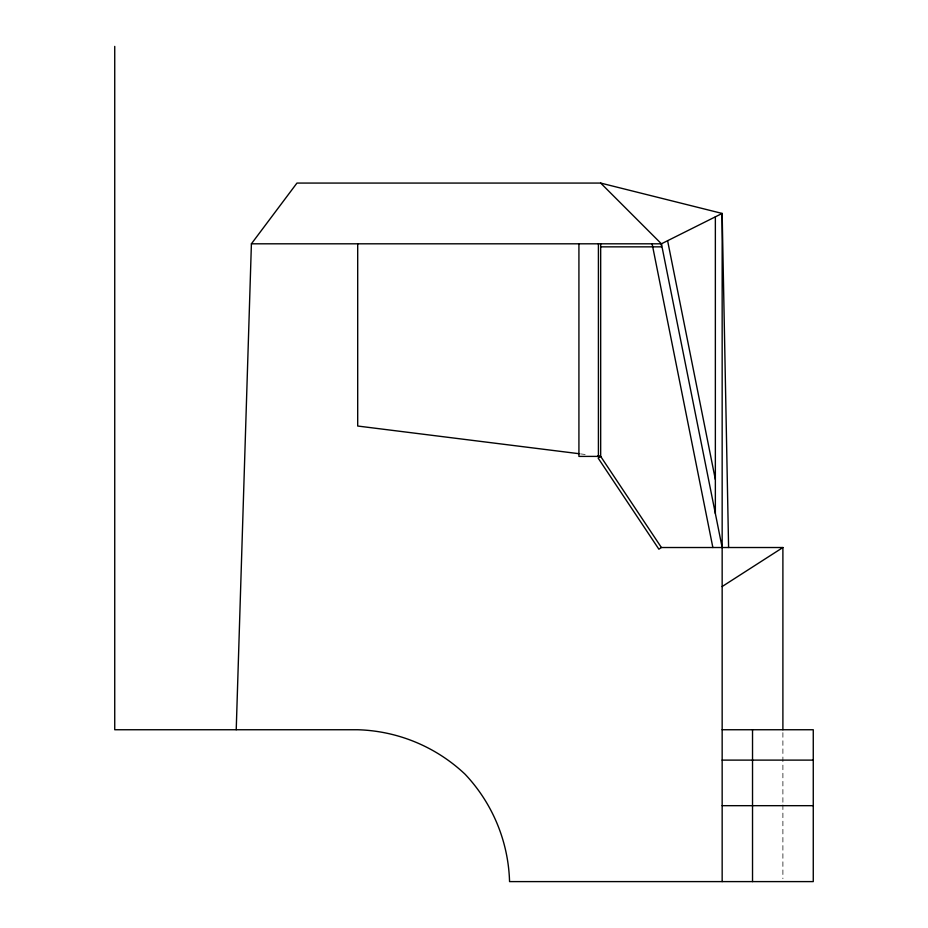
<?xml version="1.0" encoding="UTF-8"?>
<svg xmlns="http://www.w3.org/2000/svg" width="928" height="928" viewBox="0 0 928 928"><rect width="100%" height="100%" fill="white"/><g stroke="black" fill="none" stroke-linecap="round" stroke-linejoin="round"><path stroke-width="0.7" stroke-dasharray="4.64 3.48" d="M580.545 453.896L587.726 454.79M782.896 732.633L782.896 803.509M782.896 804.947L782.896 878.712"/><path stroke-width="1.39" d="M236.222 729.744L251.407 243.809L296.96 183.071L600.671 183.071L722.158 213.44L728.596 547.52M600.671 243.809L600.671 456.402L598.142 458.096L658.88 549.202L661.409 547.52L782.896 547.52L782.896 729.744M722.158 586.531L782.896 547.52M251.407 243.809L661.409 243.809L722.158 213.44L722.158 881.6M600.671 246.848L661.409 246.848L661.409 243.809L600.671 183.071M661.409 547.52L600.671 456.402L578.921 456.402L578.921 243.809M722.158 729.744L813.264 729.744L813.264 881.6L509.553 881.6C508.393 841.534 492.594 803.37 465.079 774.219C435.928 746.715 397.764 730.904 357.698 729.744L114.736 729.744L114.736 46.4M722.158 760.113L813.264 760.113M722.158 805.678L813.264 805.678M579.107 453.711L357.698 426.033L357.698 243.809M597.794 456.042L600.671 456.402M667.603 240.712L715.36 479.498M661.409 243.809L722.158 547.52M652.117 243.809L712.866 547.52M752.527 729.744L752.527 881.6M715.36 216.839L715.36 513.567M598.409 243.809L598.409 456.402"/></g></svg>
